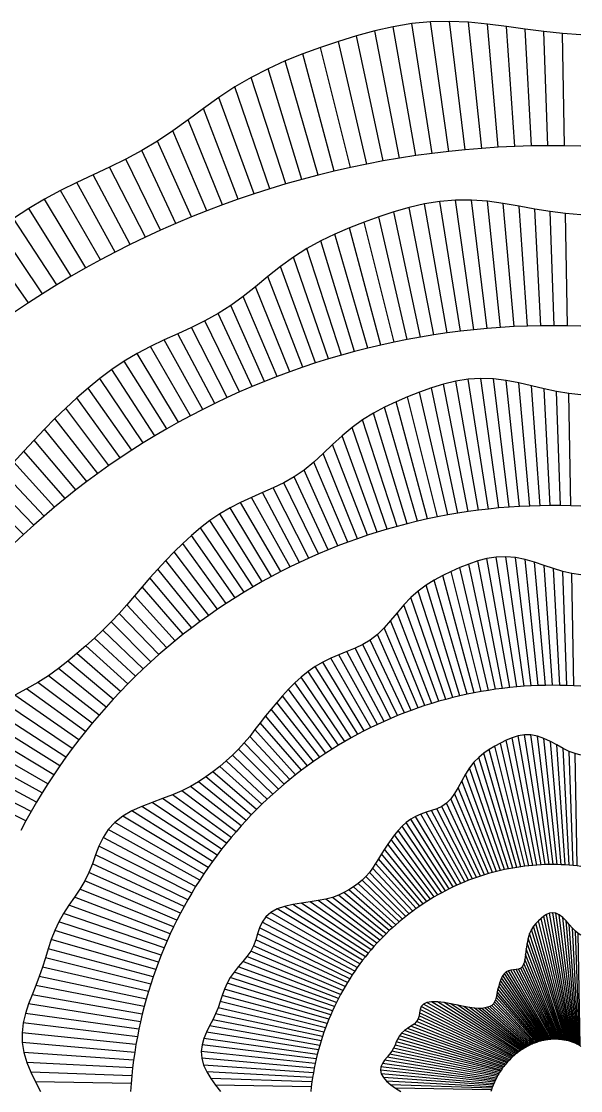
# Model space of a CAD drawing. Header units: metres. Extents: x -30.4 to 28.5, y -25.7 to 29.7.
# Drawn here: x -15.53 to -0.01, y 0.02 to 29.72 of the extents above; entities that cross this region are included whole.
import ezdxf

# ---------------------------------------------------------------- set-up
doc = ezdxf.new("R2010")
doc.units = ezdxf.units.M
for name, color, linetype in [('Fill', 3, 'Continuous'), ('Inner', 2, 'Continuous'), ('Outer', 1, 'Continuous')]:
    doc.layers.add(name, color=color, linetype=linetype)

msp = doc.modelspace()

# ---------------------------------------------------------------- linework, layer by layer
at = {"layer": 'Fill'}
for p, q in [((-3.669, 26.105), (-4.175, 29.704)), ((-3.211, 26.151), (-3.649, 29.716)), ((-5.038, 25.918), (-5.725, 29.454)), ((-4.582, 25.988), (-5.214, 29.569)), ((-4.126, 26.05), (-4.697, 29.654)), ((-2.753, 26.189), (-3.121, 29.692)), ((-2.294, 26.219), (-2.593, 29.64)), ((-1.835, 26.241), (-2.068, 29.571)), ((-1.376, 26.256), (-1.546, 29.497)), ((-0.917, 26.262), (-1.028, 29.431)), ((-5.946, 25.753), (-6.732, 29.161)), ((-5.492, 25.839), (-6.231, 29.316)), ((-0.458, 26.26), (-0.513, 29.379)), ((-6.848, 25.557), (-7.72, 28.813)), ((-6.397, 25.659), (-7.229, 28.993)), ((-7.297, 25.447), (-8.206, 28.617)), ((-7.744, 25.329), (-8.683, 28.402)), ((-8.189, 25.203), (-9.15, 28.162)), ((-8.632, 25.069), (-9.605, 27.895)), ((-9.073, 24.928), (-10.047, 27.604)), ((-9.512, 24.779), (-10.478, 27.296)), ((-9.948, 24.622), (-10.902, 26.984)), ((-10.382, 24.457), (-11.325, 26.679)), ((-10.812, 24.285), (-11.751, 26.393)), ((-11.666, 23.918), (-12.629, 25.892)), ((-11.24, 24.105), (-12.185, 26.131)), ((-12.087, 23.723), (-13.08, 25.671)), ((-12.922, 23.311), (-13.993, 25.244)), ((-12.506, 23.521), (-13.536, 25.458)), ((-13.333, 23.094), (-14.445, 25.019)), ((-13.742, 22.87), (-14.889, 24.78)), ((-3.344, 21.112), (-3.915, 24.716)), ((-2.973, 21.153), (-3.479, 24.753)), ((-2.602, 21.188), (-3.039, 24.753)), ((-2.23, 21.216), (-2.598, 24.72)), ((-1.858, 21.238), (-2.157, 24.659)), ((-14.146, 22.638), (-15.322, 24.52)), ((-4.453, 20.949), (-5.192, 24.425)), ((-4.084, 21.01), (-4.771, 24.546)), ((-3.714, 21.064), (-4.346, 24.645)), ((-1.486, 21.254), (-1.719, 24.583)), ((-1.114, 21.262), (-1.284, 24.504)), ((-0.743, 21.265), (-0.853, 24.434)), ((-0.371, 21.261), (-0.426, 24.38)), ((-14.546, 22.399), (-15.743, 24.242)), ((-5.188, 20.807), (-6.019, 24.142)), ((-4.821, 20.881), (-5.608, 24.29)), ((-14.943, 22.154), (-16.15, 23.944)), ((-5.919, 20.64), (-6.828, 23.811)), ((-5.554, 20.727), (-6.426, 23.983)), ((-15.335, 21.901), (-16.546, 23.63)), ((-6.282, 20.547), (-7.221, 23.62)), ((-7.004, 20.342), (-7.977, 23.168)), ((-6.644, 20.448), (-7.605, 23.407)), ((-7.363, 20.229), (-8.337, 22.906)), ((-7.72, 20.111), (-8.686, 22.628)), ((-8.075, 19.986), (-9.029, 22.348)), ((-8.428, 19.855), (-9.371, 22.076)), ((-8.779, 19.717), (-9.717, 21.825)), ((-9.474, 19.424), (-10.437, 21.398)), ((-9.127, 19.574), (-10.072, 21.599)), ((-9.818, 19.268), (-10.81, 21.216)), ((-10.497, 18.938), (-11.569, 20.871)), ((-10.159, 19.106), (-11.189, 21.043)), ((-11.166, 18.584), (-12.314, 20.494)), ((-10.833, 18.764), (-11.945, 20.689)), ((-11.496, 18.398), (-12.672, 20.28)), ((-11.823, 18.206), (-13.019, 20.048)), ((-12.147, 18.009), (-13.354, 19.799)), ((-3.13, 16.101), (-3.817, 19.638)), ((-2.846, 16.14), (-3.477, 19.721)), ((-2.562, 16.173), (-3.132, 19.777)), ((-2.277, 16.202), (-2.783, 19.801)), ((-1.992, 16.225), (-2.43, 19.79)), ((-1.707, 16.244), (-2.076, 19.747)), ((-1.422, 16.257), (-1.722, 19.678)), ((-12.467, 17.805), (-13.678, 19.534)), ((-3.696, 16.009), (-4.483, 19.418)), ((-3.413, 16.058), (-4.152, 19.535)), ((-1.137, 16.266), (-1.37, 19.595)), ((-0.853, 16.269), (-1.023, 19.511)), ((-0.568, 16.268), (-0.679, 19.437)), ((-0.284, 16.261), (-0.338, 19.381)), ((-12.784, 17.596), (-13.992, 19.259)), ((-4.54, 15.834), (-5.449, 19.004)), ((-4.26, 15.898), (-5.132, 19.153)), ((-3.978, 15.956), (-4.81, 19.29)), ((-13.098, 17.381), (-14.298, 18.974)), ((-4.82, 15.766), (-5.76, 18.839)), ((-13.408, 17.161), (-14.597, 18.684)), ((-5.376, 15.614), (-6.349, 18.44)), ((-5.099, 15.692), (-6.06, 18.651)), ((-13.714, 16.935), (-14.89, 18.388)), ((-5.653, 15.531), (-6.627, 18.207)), ((-14.016, 16.704), (-15.178, 18.088)), ((-5.928, 15.443), (-6.894, 17.961)), ((-14.315, 16.467), (-15.459, 17.784)), ((-6.202, 15.35), (-7.156, 17.712)), ((-14.609, 16.225), (-15.737, 17.478)), ((-6.745, 15.15), (-7.683, 17.257)), ((-6.474, 15.252), (-7.417, 17.474)), ((-14.9, 15.978), (-16.013, 17.172)), ((-7.014, 15.042), (-7.959, 17.068)), ((-15.186, 15.726), (-16.291, 16.87)), ((-7.548, 14.813), (-8.54, 16.761)), ((-7.282, 14.93), (-8.245, 16.904)), ((-15.468, 15.468), (-16.573, 16.573)), ((-8.333, 14.434), (-9.445, 16.359)), ((-8.073, 14.565), (-9.145, 16.497)), ((-7.811, 14.691), (-8.842, 16.629)), ((-8.847, 14.158), (-10.023, 16.04)), ((-8.591, 14.298), (-9.739, 16.208)), ((-9.1, 14.013), (-10.296, 15.855)), ((-9.351, 13.863), (-10.558, 15.653)), ((-9.845, 13.551), (-11.053, 15.213)), ((-9.599, 13.709), (-10.81, 15.439)), ((-10.089, 13.388), (-11.289, 14.981)), ((-1.581, 11.251), (-2.087, 14.85)), ((-10.329, 13.221), (-11.519, 14.744)), ((-2.374, 11.167), (-3.113, 14.644)), ((-2.176, 11.193), (-2.863, 14.73)), ((-1.978, 11.216), (-2.609, 14.797)), ((-1.779, 11.235), (-2.35, 14.839)), ((-1.383, 11.263), (-1.821, 14.828)), ((-1.185, 11.271), (-1.553, 14.775)), ((-0.987, 11.276), (-1.286, 14.697)), ((-0.789, 11.278), (-1.021, 14.607)), ((-10.802, 12.874), (-11.964, 14.258)), ((-10.567, 13.05), (-11.744, 14.502)), ((-2.966, 11.068), (-3.838, 14.324)), ((-2.769, 11.104), (-3.6, 14.439)), ((-2.571, 11.138), (-3.358, 14.546)), ((-0.591, 11.276), (-0.761, 14.518)), ((-0.394, 11.271), (-0.504, 14.44)), ((-0.197, 11.262), (-0.251, 14.382)), ((-11.035, 12.694), (-12.179, 14.01)), ((-3.358, 10.984), (-4.298, 14.057)), ((-3.162, 11.028), (-4.071, 14.198)), ((-11.264, 12.51), (-12.391, 13.762)), ((-3.749, 10.887), (-4.722, 13.712)), ((-3.554, 10.937), (-4.515, 13.896)), ((-11.49, 12.321), (-12.603, 13.515)), ((-3.943, 10.833), (-4.917, 13.509)), ((-11.713, 12.129), (-12.818, 13.273)), ((-4.329, 10.714), (-5.283, 13.076)), ((-4.136, 10.775), (-5.103, 13.293)), ((-12.149, 11.732), (-13.265, 12.81)), ((-11.932, 11.932), (-13.038, 13.038)), ((-4.521, 10.65), (-5.464, 12.871)), ((-12.362, 11.528), (-13.5, 12.589)), ((-4.901, 10.511), (-5.846, 12.536)), ((-4.711, 10.582), (-5.65, 12.69)), ((-12.572, 11.319), (-13.74, 12.372)), ((-5.464, 10.277), (-6.494, 12.214)), ((-5.278, 10.358), (-6.27, 12.306)), ((-5.09, 10.436), (-6.053, 12.41)), ((-12.98, 10.892), (-14.239, 11.948)), ((-12.778, 11.107), (-13.986, 12.158)), ((-6.016, 10.012), (-7.163, 11.922)), ((-5.833, 10.104), (-6.945, 12.029)), ((-5.649, 10.192), (-6.721, 12.124)), ((-13.179, 10.672), (-14.502, 11.743)), ((-6.377, 9.819), (-7.573, 11.661)), ((-6.197, 9.917), (-7.373, 11.8)), ((-13.566, 10.222), (-15.071, 11.356)), ((-13.374, 10.449), (-14.777, 11.545)), ((-6.732, 9.614), (-7.942, 11.343)), ((-6.555, 9.718), (-7.762, 11.508)), ((-13.937, 9.759), (-15.709, 11)), ((-13.753, 9.992), (-15.382, 11.176)), ((-7.08, 9.395), (-8.28, 10.988)), ((-6.906, 9.506), (-8.114, 11.168)), ((-14.117, 9.522), (-16.045, 10.823)), ((-7.251, 9.281), (-8.441, 10.804)), ((-14.464, 9.038), (-16.704, 10.438)), ((-14.292, 9.282), (-16.381, 10.638)), ((-7.588, 9.044), (-8.75, 10.427)), ((-7.421, 9.164), (-8.597, 10.617)), ((-14.631, 8.791), (-17.002, 10.216)), ((-7.754, 8.92), (-8.899, 10.237)), ((-14.795, 8.542), (-17.266, 9.969)), ((-8.08, 8.665), (-9.193, 9.858)), ((-7.918, 8.794), (-9.046, 10.046)), ((-1.222, 6.285), (-1.909, 9.821)), ((-1.109, 6.292), (-1.741, 9.873)), ((-0.997, 6.297), (-1.568, 9.9)), ((-0.885, 6.299), (-1.391, 9.898)), ((-0.774, 6.3), (-1.211, 9.865)), ((-0.662, 6.299), (-1.03, 9.802)), ((-14.954, 8.289), (-17.491, 9.696)), ((-8.397, 8.397), (-9.502, 9.502)), ((-8.239, 8.532), (-9.344, 9.676)), ((-1.559, 6.253), (-2.39, 9.587)), ((-1.447, 6.266), (-2.233, 9.674)), ((-1.334, 6.276), (-2.073, 9.753)), ((-0.551, 6.295), (-0.85, 9.716)), ((-0.44, 6.29), (-0.673, 9.62)), ((-0.329, 6.283), (-0.499, 9.525)), ((-15.108, 8.033), (-17.677, 9.399)), ((-8.552, 8.259), (-9.668, 9.337)), ((-1.896, 6.203), (-2.836, 9.276)), ((-1.784, 6.221), (-2.693, 9.392)), ((-1.672, 6.238), (-2.544, 9.494)), ((-0.219, 6.274), (-0.33, 9.444)), ((-0.109, 6.263), (-0.164, 9.382)), ((-15.258, 7.775), (-17.83, 9.085)), ((-8.856, 7.974), (-10.025, 9.026)), ((-8.705, 8.118), (-9.843, 9.179)), ((-2.121, 6.159), (-3.094, 8.985)), ((-2.009, 6.182), (-2.97, 9.141)), ((-15.404, 7.513), (-17.962, 8.761)), ((-9.15, 7.678), (-10.409, 8.734)), ((-9.004, 7.827), (-10.213, 8.878)), ((-2.344, 6.107), (-3.311, 8.625)), ((-2.233, 6.134), (-3.207, 8.81)), ((-9.573, 7.213), (-11.077, 8.347)), ((-9.434, 7.371), (-10.837, 8.467)), ((-9.293, 7.526), (-10.616, 8.597)), ((-2.456, 6.078), (-3.41, 8.44)), ((-9.971, 6.726), (-11.9, 8.027)), ((-9.841, 6.891), (-11.613, 8.132)), ((-9.708, 7.053), (-11.337, 8.237)), ((-2.678, 6.014), (-3.616, 8.122)), ((-2.567, 6.047), (-3.51, 8.269)), ((-10.224, 6.388), (-12.464, 7.788)), ((-10.099, 6.558), (-12.188, 7.915)), ((-3.225, 5.819), (-4.297, 7.751)), ((-3.117, 5.862), (-4.147, 7.799)), ((-3.008, 5.903), (-4, 7.851)), ((-2.898, 5.942), (-3.861, 7.916)), ((-2.788, 5.979), (-3.733, 8.005)), ((-10.464, 6.042), (-12.936, 7.469)), ((-10.346, 6.216), (-12.716, 7.641)), ((-3.654, 5.626), (-4.85, 7.468)), ((-3.548, 5.677), (-4.724, 7.56)), ((-3.441, 5.726), (-4.588, 7.636)), ((-3.333, 5.774), (-4.445, 7.699)), ((-10.58, 5.865), (-13.118, 7.271)), ((-3.864, 5.518), (-5.074, 7.247)), ((-3.759, 5.573), (-4.966, 7.363)), ((-10.693, 5.686), (-13.262, 7.052)), ((-4.173, 5.341), (-5.362, 6.864)), ((-4.071, 5.402), (-5.271, 6.995)), ((-3.968, 5.461), (-5.175, 7.123)), ((-10.91, 5.321), (-13.468, 6.569)), ((-10.803, 5.505), (-13.375, 6.815)), ((-4.375, 5.213), (-5.536, 6.597)), ((-4.274, 5.278), (-5.451, 6.731)), ((-11.014, 5.136), (-13.556, 6.321)), ((-4.572, 5.078), (-5.7, 6.33)), ((-4.474, 5.147), (-5.618, 6.463)), ((-11.115, 4.949), (-13.654, 6.079)), ((-4.861, 4.861), (-5.967, 5.967)), ((-4.766, 4.935), (-5.871, 6.08)), ((-4.67, 5.008), (-5.783, 6.202)), ((-11.212, 4.759), (-13.769, 5.845)), ((-5.14, 4.628), (-6.309, 5.68)), ((-5.048, 4.708), (-6.186, 5.769)), ((-4.955, 4.785), (-6.072, 5.863)), ((-11.397, 4.375), (-14.053, 5.395)), ((-11.306, 4.568), (-13.904, 5.617)), ((-5.494, 4.293), (-6.897, 5.389)), ((-5.408, 4.379), (-6.73, 5.45)), ((-5.32, 4.464), (-6.579, 5.52)), ((-5.231, 4.547), (-6.439, 5.598)), ((-11.485, 4.18), (-14.208, 5.171)), ((-6.06, 3.641), (-8.43, 5.066)), ((-5.983, 3.739), (-8.223, 5.139)), ((-5.906, 3.835), (-7.994, 5.192)), ((-5.826, 3.93), (-7.755, 5.231)), ((-5.745, 4.023), (-7.518, 5.264)), ((-5.663, 4.114), (-7.292, 5.298)), ((-5.579, 4.204), (-7.084, 5.338)), ((-11.569, 3.984), (-14.356, 4.943)), ((-6.207, 3.441), (-8.745, 4.847)), ((-6.134, 3.542), (-8.606, 4.969)), ((-0.322, 1.394), (-1.109, 4.802)), ((-0.295, 1.386), (-1.034, 4.863)), ((-0.268, 1.377), (-0.955, 4.913)), ((-0.241, 1.368), (-0.873, 4.949)), ((-0.215, 1.358), (-0.786, 4.962)), ((-0.189, 1.348), (-0.695, 4.947)), ((-0.164, 1.337), (-0.602, 4.902)), ((-0.139, 1.326), (-0.508, 4.829)), ((-11.728, 3.586), (-14.603, 4.465)), ((-11.65, 3.785), (-14.489, 4.708)), ((-6.348, 3.235), (-8.92, 4.545)), ((-6.279, 3.338), (-8.847, 4.704)), ((-0.434, 1.421), (-1.374, 4.494)), ((-0.406, 1.415), (-1.315, 4.585)), ((-0.377, 1.409), (-1.25, 4.664)), ((-0.349, 1.402), (-1.181, 4.736)), ((-0.115, 1.314), (-0.414, 4.735)), ((-0.091, 1.302), (-0.324, 4.632)), ((-0.068, 1.29), (-0.237, 4.532)), ((-11.802, 3.384), (-14.7, 4.215)), ((-6.483, 3.023), (-9.025, 4.208)), ((-6.416, 3.129), (-8.974, 4.377)), ((-0.493, 1.431), (-1.466, 4.257)), ((-0.464, 1.427), (-1.425, 4.385)), ((-0.045, 1.277), (-0.155, 4.447)), ((-0.022, 1.264), (-0.077, 4.383)), ((-11.873, 3.181), (-14.784, 3.961)), ((-6.61, 2.806), (-9.166, 3.891)), ((-6.547, 2.915), (-9.086, 4.045)), ((-0.552, 1.439), (-1.519, 3.957)), ((-0.523, 1.436), (-1.497, 4.112)), ((-11.94, 2.977), (-14.863, 3.706)), ((-6.73, 2.583), (-9.385, 3.603)), ((-6.671, 2.695), (-9.268, 3.744)), ((-0.613, 1.445), (-1.556, 3.666)), ((-0.583, 1.442), (-1.537, 3.804)), ((-12.004, 2.771), (-14.944, 3.45)), ((-6.842, 2.356), (-9.628, 3.315)), ((-6.787, 2.47), (-9.509, 3.461)), ((-0.93, 1.433), (-2.127, 3.275)), ((-0.898, 1.437), (-2.074, 3.319)), ((-0.866, 1.441), (-2.013, 3.35)), ((-0.833, 1.443), (-1.945, 3.369)), ((-0.801, 1.446), (-1.873, 3.378)), ((-0.769, 1.447), (-1.8, 3.384)), ((-0.738, 1.448), (-1.73, 3.396)), ((-0.706, 1.448), (-1.669, 3.422)), ((-0.675, 1.448), (-1.62, 3.473)), ((-0.644, 1.446), (-1.582, 3.554)), ((-12.064, 2.564), (-15.032, 3.195)), ((-6.946, 2.124), (-9.822, 3.003)), ((-6.895, 2.24), (-9.734, 3.163)), ((-1.062, 1.409), (-2.262, 3.002)), ((-1.029, 1.416), (-2.236, 3.078)), ((-0.996, 1.422), (-2.207, 3.151)), ((-0.963, 1.428), (-2.171, 3.218)), ((-12.173, 2.146), (-15.228, 2.685)), ((-12.12, 2.356), (-15.128, 2.941)), ((-6.996, 2.006), (-9.894, 2.837)), ((-1.194, 1.373), (-2.338, 2.69)), ((-1.161, 1.383), (-2.322, 2.767)), ((-1.128, 1.392), (-2.304, 2.845)), ((-1.095, 1.401), (-2.284, 2.924)), ((-12.223, 1.936), (-15.327, 2.428)), ((-7.089, 1.767), (-10.012, 2.496)), ((-7.043, 1.887), (-9.954, 2.667)), ((-1.834, 1.017), (-4.372, 2.423)), ((-1.804, 1.042), (-4.276, 2.469)), ((-1.774, 1.066), (-4.145, 2.49)), ((-1.743, 1.089), (-3.983, 2.489)), ((-1.712, 1.112), (-3.801, 2.468)), ((-1.681, 1.134), (-3.61, 2.435)), ((-1.65, 1.155), (-3.422, 2.396)), ((-1.359, 1.312), (-2.475, 2.39)), ((-1.326, 1.326), (-2.431, 2.431)), ((-1.293, 1.339), (-2.398, 2.483)), ((-1.26, 1.351), (-2.373, 2.545)), ((-1.227, 1.362), (-2.354, 2.615)), ((-12.268, 1.724), (-15.414, 2.166)), ((-7.173, 1.525), (-10.141, 2.156)), ((-7.132, 1.647), (-10.072, 2.325)), ((-1.951, 0.91), (-4.493, 2.095)), ((-1.922, 0.938), (-4.48, 2.185)), ((-1.893, 0.965), (-4.465, 2.275)), ((-1.864, 0.991), (-4.432, 2.357)), ((-1.618, 1.176), (-3.247, 2.359)), ((-1.586, 1.195), (-3.091, 2.329)), ((-1.554, 1.214), (-2.957, 2.311)), ((-1.522, 1.232), (-2.844, 2.303)), ((-1.49, 1.25), (-2.749, 2.306)), ((-1.457, 1.267), (-2.666, 2.317)), ((-1.424, 1.283), (-2.593, 2.335)), ((-1.392, 1.298), (-2.529, 2.359)), ((-12.31, 1.512), (-15.478, 1.9)), ((-7.249, 1.278), (-10.304, 1.817)), ((-7.212, 1.402), (-10.219, 1.986)), ((-2.062, 0.791), (-4.718, 1.811)), ((-2.035, 0.822), (-4.632, 1.871)), ((-2.007, 0.852), (-4.564, 1.937)), ((-1.979, 0.881), (-4.518, 2.012)), ((-12.349, 1.298), (-15.51, 1.63)), ((-7.284, 1.154), (-10.389, 1.645)), ((-2.165, 0.662), (-5.04, 1.541)), ((-2.14, 0.695), (-4.979, 1.618)), ((-2.114, 0.728), (-4.901, 1.687)), ((-2.088, 0.76), (-4.811, 1.751)), ((-12.383, 1.083), (-15.504, 1.356)), ((-7.348, 0.902), (-10.515, 1.291)), ((-7.317, 1.028), (-10.462, 1.47)), ((-2.26, 0.522), (-5.201, 1.201)), ((-2.237, 0.558), (-5.16, 1.287)), ((-2.214, 0.593), (-5.125, 1.373)), ((-2.19, 0.628), (-5.087, 1.459)), ((-12.414, 0.868), (-15.459, 1.081)), ((-7.376, 0.775), (-10.537, 1.108)), ((-7.402, 0.648), (-10.523, 0.921)), ((-2.325, 0.41), (-5.38, 0.949)), ((-2.304, 0.448), (-5.311, 1.032)), ((-2.282, 0.485), (-5.251, 1.116)), ((-12.441, 0.652), (-15.379, 0.806)), ((-7.426, 0.519), (-10.471, 0.732)), ((-2.385, 0.293), (-5.553, 0.682)), ((-2.366, 0.332), (-5.511, 0.775)), ((-2.346, 0.372), (-5.45, 0.863)), ((-12.465, 0.435), (-15.27, 0.533)), ((-7.448, 0.39), (-10.386, 0.544)), ((-7.468, 0.261), (-10.273, 0.359)), ((-2.403, 0.253), (-5.565, 0.585)), ((-2.421, 0.212), (-5.542, 0.485)), ((-2.438, 0.171), (-5.484, 0.383)), ((-12.484, 0.218), (-15.141, 0.264)), ((-7.485, 0.131), (-10.142, 0.177)), ((-2.455, 0.129), (-5.393, 0.283)), ((-2.471, 0.086), (-5.276, 0.184)), ((-2.486, 0.043), (-5.143, 0.09))]:
    msp.add_line(p, q, dxfattribs=at)
at = {"layer": 'Inner'}
for p, q in [((-3.211, 26.151), (-3.669, 26.105)), ((-2.753, 26.189), (-3.211, 26.151)), ((-2.294, 26.219), (-2.753, 26.189)), ((-1.835, 26.241), (-2.294, 26.219)), ((-1.376, 26.256), (-1.835, 26.241)), ((-0.917, 26.262), (-1.376, 26.256)), ((-0.458, 26.26), (-0.917, 26.262)), ((0, 26.25), (-0.458, 26.26)), ((-5.492, 25.839), (-5.946, 25.753)), ((-5.038, 25.918), (-5.492, 25.839)), ((-4.582, 25.988), (-5.038, 25.918)), ((-4.126, 26.05), (-4.582, 25.988)), ((-3.669, 26.105), (-4.126, 26.05)), ((-6.848, 25.557), (-7.297, 25.447)), ((-6.397, 25.659), (-6.848, 25.557)), ((-5.946, 25.753), (-6.397, 25.659)), ((-7.744, 25.329), (-8.189, 25.203)), ((-7.297, 25.447), (-7.744, 25.329)), ((-8.632, 25.069), (-9.073, 24.928)), ((-8.189, 25.203), (-8.632, 25.069)), ((-9.512, 24.779), (-9.948, 24.622)), ((-9.073, 24.928), (-9.512, 24.779)), ((-10.382, 24.457), (-10.812, 24.285)), ((-9.948, 24.622), (-10.382, 24.457)), ((-11.24, 24.105), (-11.666, 23.918)), ((-10.812, 24.285), (-11.24, 24.105)), ((-11.666, 23.918), (-12.087, 23.723)), ((-12.506, 23.521), (-12.922, 23.311)), ((-12.087, 23.723), (-12.506, 23.521)), ((-12.922, 23.311), (-13.333, 23.094)), ((-13.742, 22.87), (-14.146, 22.638)), ((-13.333, 23.094), (-13.742, 22.87)), ((-14.146, 22.638), (-14.546, 22.399)), ((-14.546, 22.399), (-14.943, 22.154)), ((-14.943, 22.154), (-15.335, 21.901)), ((-15.335, 21.901), (-15.723, 21.641)), ((-3.344, 21.112), (-3.714, 21.064)), ((-2.973, 21.153), (-3.344, 21.112)), ((-2.602, 21.188), (-2.973, 21.153)), ((-2.23, 21.216), (-2.602, 21.188)), ((-1.858, 21.238), (-2.23, 21.216)), ((-1.486, 21.254), (-1.858, 21.238)), ((-1.114, 21.262), (-1.486, 21.254)), ((-0.743, 21.265), (-1.114, 21.262)), ((-0.371, 21.261), (-0.743, 21.265)), ((0, 21.25), (-0.371, 21.261)), ((-5.188, 20.807), (-5.554, 20.727)), ((-4.821, 20.881), (-5.188, 20.807)), ((-4.453, 20.949), (-4.821, 20.881)), ((-4.084, 21.01), (-4.453, 20.949)), ((-3.714, 21.064), (-4.084, 21.01)), ((-6.282, 20.547), (-6.644, 20.448)), ((-5.919, 20.64), (-6.282, 20.547)), ((-5.554, 20.727), (-5.919, 20.64)), ((-7.363, 20.229), (-7.72, 20.111)), ((-7.004, 20.342), (-7.363, 20.229)), ((-6.644, 20.448), (-7.004, 20.342)), ((-8.075, 19.986), (-8.428, 19.855)), ((-7.72, 20.111), (-8.075, 19.986)), ((-8.779, 19.717), (-9.127, 19.574)), ((-8.428, 19.855), (-8.779, 19.717)), ((-9.474, 19.424), (-9.818, 19.268)), ((-9.127, 19.574), (-9.474, 19.424)), ((-10.159, 19.106), (-10.497, 18.938)), ((-9.818, 19.268), (-10.159, 19.106)), ((-10.833, 18.764), (-11.166, 18.584)), ((-10.497, 18.938), (-10.833, 18.764)), ((-11.166, 18.584), (-11.496, 18.398)), ((-11.823, 18.206), (-12.147, 18.009)), ((-11.496, 18.398), (-11.823, 18.206)), ((-12.147, 18.009), (-12.467, 17.805)), ((-12.784, 17.596), (-13.098, 17.381)), ((-12.467, 17.805), (-12.784, 17.596)), ((-13.098, 17.381), (-13.408, 17.161)), ((-13.714, 16.935), (-14.016, 16.704)), ((-13.408, 17.161), (-13.714, 16.935)), ((-14.016, 16.704), (-14.315, 16.467)), ((-14.315, 16.467), (-14.609, 16.225)), ((-14.609, 16.225), (-14.9, 15.978)), ((-3.413, 16.058), (-3.696, 16.009)), ((-3.13, 16.101), (-3.413, 16.058)), ((-2.846, 16.14), (-3.13, 16.101)), ((-2.562, 16.173), (-2.846, 16.14)), ((-2.277, 16.202), (-2.562, 16.173)), ((-1.992, 16.225), (-2.277, 16.202)), ((-1.707, 16.244), (-1.992, 16.225)), ((-1.422, 16.257), (-1.707, 16.244)), ((-1.137, 16.266), (-1.422, 16.257)), ((-0.853, 16.269), (-1.137, 16.266)), ((-0.568, 16.268), (-0.853, 16.269)), ((-0.284, 16.261), (-0.568, 16.268)), ((0, 16.25), (-0.284, 16.261)), ((-14.9, 15.978), (-15.186, 15.726)), ((-4.82, 15.766), (-5.099, 15.692)), ((-4.54, 15.834), (-4.82, 15.766)), ((-4.26, 15.898), (-4.54, 15.834)), ((-3.978, 15.956), (-4.26, 15.898)), ((-3.696, 16.009), (-3.978, 15.956)), ((-15.468, 15.468), (-15.746, 15.205)), ((-15.186, 15.726), (-15.468, 15.468)), ((-5.928, 15.443), (-6.202, 15.35)), ((-5.653, 15.531), (-5.928, 15.443)), ((-5.376, 15.614), (-5.653, 15.531)), ((-5.099, 15.692), (-5.376, 15.614)), ((-6.745, 15.15), (-7.014, 15.042)), ((-6.474, 15.252), (-6.745, 15.15)), ((-6.202, 15.35), (-6.474, 15.252)), ((-7.282, 14.93), (-7.548, 14.813)), ((-7.014, 15.042), (-7.282, 14.93)), ((-8.073, 14.565), (-8.333, 14.434)), ((-7.811, 14.691), (-8.073, 14.565)), ((-7.548, 14.813), (-7.811, 14.691)), ((-8.591, 14.298), (-8.847, 14.158)), ((-8.333, 14.434), (-8.591, 14.298)), ((-9.1, 14.013), (-9.351, 13.863)), ((-8.847, 14.158), (-9.1, 14.013)), ((-9.599, 13.709), (-9.845, 13.551)), ((-9.351, 13.863), (-9.599, 13.709)), ((-10.089, 13.388), (-10.329, 13.221)), ((-9.845, 13.551), (-10.089, 13.388)), ((-10.329, 13.221), (-10.567, 13.05)), ((-10.802, 12.874), (-11.035, 12.694)), ((-10.567, 13.05), (-10.802, 12.874)), ((-11.264, 12.51), (-11.49, 12.321)), ((-11.035, 12.694), (-11.264, 12.51)), ((-11.49, 12.321), (-11.713, 12.129)), ((-11.932, 11.932), (-12.149, 11.732)), ((-11.713, 12.129), (-11.932, 11.932)), ((-12.149, 11.732), (-12.362, 11.528)), ((-12.572, 11.319), (-12.778, 11.107)), ((-12.362, 11.528), (-12.572, 11.319)), ((-12.778, 11.107), (-12.98, 10.892)), ((-3.162, 11.028), (-3.358, 10.984)), ((-2.966, 11.068), (-3.162, 11.028)), ((-2.769, 11.104), (-2.966, 11.068)), ((-2.571, 11.138), (-2.769, 11.104)), ((-2.374, 11.167), (-2.571, 11.138)), ((-2.176, 11.193), (-2.374, 11.167)), ((-1.978, 11.216), (-2.176, 11.193)), ((-1.779, 11.235), (-1.978, 11.216)), ((-1.581, 11.251), (-1.779, 11.235)), ((-1.383, 11.263), (-1.581, 11.251)), ((-1.185, 11.271), (-1.383, 11.263)), ((-0.987, 11.276), (-1.185, 11.271)), ((-0.789, 11.278), (-0.987, 11.276)), ((-0.591, 11.276), (-0.789, 11.278)), ((-0.394, 11.271), (-0.591, 11.276)), ((-0.197, 11.262), (-0.394, 11.271)), ((0, 11.25), (-0.197, 11.262)), ((-12.98, 10.892), (-13.179, 10.672)), ((-4.329, 10.714), (-4.521, 10.65)), ((-4.136, 10.775), (-4.329, 10.714)), ((-3.943, 10.833), (-4.136, 10.775)), ((-3.749, 10.887), (-3.943, 10.833)), ((-3.554, 10.937), (-3.749, 10.887)), ((-3.358, 10.984), (-3.554, 10.937)), ((-13.374, 10.449), (-13.566, 10.222)), ((-13.179, 10.672), (-13.374, 10.449)), ((-5.09, 10.436), (-5.278, 10.358)), ((-4.901, 10.511), (-5.09, 10.436)), ((-4.711, 10.582), (-4.901, 10.511)), ((-4.521, 10.65), (-4.711, 10.582)), ((-13.566, 10.222), (-13.753, 9.992)), ((-5.833, 10.104), (-6.016, 10.012)), ((-5.649, 10.192), (-5.833, 10.104)), ((-5.464, 10.277), (-5.649, 10.192)), ((-5.278, 10.358), (-5.464, 10.277)), ((-13.753, 9.992), (-13.937, 9.759)), ((-6.377, 9.819), (-6.555, 9.718)), ((-6.197, 9.917), (-6.377, 9.819)), ((-6.016, 10.012), (-6.197, 9.917)), ((-14.117, 9.522), (-14.292, 9.282)), ((-13.937, 9.759), (-14.117, 9.522)), ((-6.906, 9.506), (-7.08, 9.395)), ((-6.732, 9.614), (-6.906, 9.506)), ((-6.555, 9.718), (-6.732, 9.614)), ((-14.292, 9.282), (-14.464, 9.038)), ((-7.251, 9.281), (-7.421, 9.164)), ((-7.08, 9.395), (-7.251, 9.281)), ((-14.464, 9.038), (-14.631, 8.791)), ((-7.754, 8.92), (-7.918, 8.794)), ((-7.588, 9.044), (-7.754, 8.92)), ((-7.421, 9.164), (-7.588, 9.044)), ((-14.631, 8.791), (-14.795, 8.542)), ((-8.08, 8.665), (-8.239, 8.532)), ((-7.918, 8.794), (-8.08, 8.665)), ((-14.795, 8.542), (-14.954, 8.289)), ((-8.397, 8.397), (-8.552, 8.259)), ((-8.239, 8.532), (-8.397, 8.397)), ((-15.108, 8.033), (-15.258, 7.775)), ((-14.954, 8.289), (-15.108, 8.033)), ((-8.705, 8.118), (-8.856, 7.974)), ((-8.552, 8.259), (-8.705, 8.118)), ((-15.258, 7.775), (-15.404, 7.513)), ((-9.004, 7.827), (-9.15, 7.678)), ((-8.856, 7.974), (-9.004, 7.827)), ((-15.404, 7.513), (-15.546, 7.249)), ((-9.293, 7.526), (-9.434, 7.371)), ((-9.15, 7.678), (-9.293, 7.526)), ((-9.573, 7.213), (-9.708, 7.053)), ((-9.434, 7.371), (-9.573, 7.213)), ((-9.841, 6.891), (-9.971, 6.726)), ((-9.708, 7.053), (-9.841, 6.891)), ((-10.099, 6.558), (-10.224, 6.388)), ((-9.971, 6.726), (-10.099, 6.558)), ((-10.224, 6.388), (-10.346, 6.216)), ((-1.672, 6.238), (-1.784, 6.221)), ((-1.559, 6.253), (-1.672, 6.238)), ((-1.447, 6.266), (-1.559, 6.253)), ((-1.334, 6.276), (-1.447, 6.266)), ((-1.222, 6.285), (-1.334, 6.276)), ((-1.109, 6.292), (-1.222, 6.285)), ((-0.997, 6.297), (-1.109, 6.292)), ((-0.885, 6.299), (-0.997, 6.297)), ((-0.774, 6.3), (-0.885, 6.299)), ((-0.662, 6.299), (-0.774, 6.3)), ((-0.551, 6.295), (-0.662, 6.299)), ((-0.44, 6.29), (-0.551, 6.295)), ((-0.329, 6.283), (-0.44, 6.29)), ((-0.219, 6.274), (-0.329, 6.283)), ((-0.109, 6.263), (-0.219, 6.274)), ((0, 6.25), (-0.109, 6.263)), ((-10.464, 6.042), (-10.58, 5.865)), ((-10.346, 6.216), (-10.464, 6.042)), ((-2.898, 5.942), (-3.008, 5.903)), ((-2.788, 5.979), (-2.898, 5.942)), ((-2.678, 6.014), (-2.788, 5.979)), ((-2.567, 6.047), (-2.678, 6.014)), ((-2.456, 6.078), (-2.567, 6.047)), ((-2.344, 6.107), (-2.456, 6.078)), ((-2.233, 6.134), (-2.344, 6.107)), ((-2.121, 6.159), (-2.233, 6.134)), ((-2.009, 6.182), (-2.121, 6.159)), ((-1.896, 6.203), (-2.009, 6.182)), ((-1.784, 6.221), (-1.896, 6.203)), ((-10.693, 5.686), (-10.803, 5.505)), ((-10.58, 5.865), (-10.693, 5.686)), ((-3.548, 5.677), (-3.654, 5.626)), ((-3.441, 5.726), (-3.548, 5.677)), ((-3.333, 5.774), (-3.441, 5.726)), ((-3.225, 5.819), (-3.333, 5.774)), ((-3.117, 5.862), (-3.225, 5.819)), ((-3.008, 5.903), (-3.117, 5.862)), ((-10.803, 5.505), (-10.91, 5.321)), ((-4.071, 5.402), (-4.173, 5.341)), ((-3.968, 5.461), (-4.071, 5.402)), ((-3.864, 5.518), (-3.968, 5.461)), ((-3.759, 5.573), (-3.864, 5.518)), ((-3.654, 5.626), (-3.759, 5.573)), ((-11.014, 5.136), (-11.115, 4.949)), ((-10.91, 5.321), (-11.014, 5.136)), ((-4.572, 5.078), (-4.67, 5.008)), ((-4.474, 5.147), (-4.572, 5.078)), ((-4.375, 5.213), (-4.474, 5.147)), ((-4.274, 5.278), (-4.375, 5.213)), ((-4.173, 5.341), (-4.274, 5.278)), ((-11.212, 4.759), (-11.306, 4.568)), ((-11.115, 4.949), (-11.212, 4.759)), ((-4.955, 4.785), (-5.048, 4.708)), ((-4.861, 4.861), (-4.955, 4.785)), ((-4.766, 4.935), (-4.861, 4.861)), ((-4.67, 5.008), (-4.766, 4.935)), ((-11.306, 4.568), (-11.397, 4.375)), ((-5.32, 4.464), (-5.408, 4.379)), ((-5.231, 4.547), (-5.32, 4.464)), ((-5.14, 4.628), (-5.231, 4.547)), ((-5.048, 4.708), (-5.14, 4.628)), ((-11.485, 4.18), (-11.569, 3.984)), ((-11.397, 4.375), (-11.485, 4.18)), ((-5.579, 4.204), (-5.663, 4.114)), ((-5.494, 4.293), (-5.579, 4.204)), ((-5.408, 4.379), (-5.494, 4.293)), ((-11.569, 3.984), (-11.65, 3.785)), ((-5.826, 3.93), (-5.906, 3.835)), ((-5.745, 4.023), (-5.826, 3.93)), ((-5.663, 4.114), (-5.745, 4.023)), ((-11.728, 3.586), (-11.802, 3.384)), ((-11.65, 3.785), (-11.728, 3.586)), ((-6.06, 3.641), (-6.134, 3.542)), ((-5.983, 3.739), (-6.06, 3.641)), ((-5.906, 3.835), (-5.983, 3.739)), ((-11.802, 3.384), (-11.873, 3.181)), ((-6.279, 3.338), (-6.348, 3.235)), ((-6.207, 3.441), (-6.279, 3.338)), ((-6.134, 3.542), (-6.207, 3.441)), ((-11.94, 2.977), (-12.004, 2.771)), ((-11.873, 3.181), (-11.94, 2.977)), ((-6.483, 3.023), (-6.547, 2.915)), ((-6.416, 3.129), (-6.483, 3.023)), ((-6.348, 3.235), (-6.416, 3.129)), ((-12.004, 2.771), (-12.064, 2.564)), ((-6.671, 2.695), (-6.73, 2.583)), ((-6.61, 2.806), (-6.671, 2.695)), ((-6.547, 2.915), (-6.61, 2.806)), ((-12.064, 2.564), (-12.12, 2.356)), ((-6.787, 2.47), (-6.842, 2.356)), ((-6.73, 2.583), (-6.787, 2.47)), ((-12.173, 2.146), (-12.223, 1.936)), ((-12.12, 2.356), (-12.173, 2.146)), ((-6.946, 2.124), (-6.996, 2.006)), ((-6.895, 2.24), (-6.946, 2.124)), ((-6.842, 2.356), (-6.895, 2.24)), ((-12.223, 1.936), (-12.268, 1.724)), ((-7.043, 1.887), (-7.089, 1.767)), ((-6.996, 2.006), (-7.043, 1.887)), ((-12.31, 1.512), (-12.349, 1.298)), ((-12.268, 1.724), (-12.31, 1.512)), ((-7.173, 1.525), (-7.212, 1.402)), ((-7.132, 1.647), (-7.173, 1.525)), ((-7.089, 1.767), (-7.132, 1.647)), ((-12.349, 1.298), (-12.383, 1.083)), ((-7.249, 1.278), (-7.284, 1.154)), ((-7.212, 1.402), (-7.249, 1.278)), ((-1.586, 1.195), (-1.618, 1.176)), ((-1.554, 1.214), (-1.586, 1.195)), ((-1.522, 1.232), (-1.554, 1.214)), ((-1.49, 1.25), (-1.522, 1.232)), ((-1.457, 1.267), (-1.49, 1.25)), ((-1.424, 1.283), (-1.457, 1.267)), ((-1.392, 1.298), (-1.424, 1.283)), ((-1.359, 1.312), (-1.392, 1.298)), ((-1.326, 1.326), (-1.359, 1.312)), ((-1.293, 1.339), (-1.326, 1.326)), ((-1.26, 1.351), (-1.293, 1.339)), ((-1.227, 1.362), (-1.26, 1.351)), ((-1.194, 1.373), (-1.227, 1.362)), ((-1.161, 1.383), (-1.194, 1.373)), ((-1.128, 1.392), (-1.161, 1.383)), ((-1.095, 1.401), (-1.128, 1.392)), ((-1.062, 1.409), (-1.095, 1.401)), ((-1.029, 1.416), (-1.062, 1.409)), ((-0.996, 1.422), (-1.029, 1.416)), ((-0.963, 1.428), (-0.996, 1.422)), ((-0.93, 1.433), (-0.963, 1.428)), ((-0.898, 1.437), (-0.93, 1.433)), ((-0.866, 1.441), (-0.898, 1.437)), ((-0.833, 1.443), (-0.866, 1.441)), ((-0.801, 1.446), (-0.833, 1.443)), ((-0.769, 1.447), (-0.801, 1.446)), ((-0.738, 1.448), (-0.769, 1.447)), ((-0.706, 1.448), (-0.738, 1.448)), ((-0.675, 1.448), (-0.706, 1.448)), ((-0.644, 1.446), (-0.675, 1.448)), ((-0.613, 1.445), (-0.644, 1.446)), ((-0.583, 1.442), (-0.613, 1.445)), ((-0.552, 1.439), (-0.583, 1.442)), ((-0.523, 1.436), (-0.552, 1.439)), ((-0.493, 1.431), (-0.523, 1.436)), ((-0.464, 1.427), (-0.493, 1.431)), ((-0.434, 1.421), (-0.464, 1.427)), ((-0.406, 1.415), (-0.434, 1.421)), ((-0.377, 1.409), (-0.406, 1.415)), ((-0.349, 1.402), (-0.377, 1.409)), ((-0.322, 1.394), (-0.349, 1.402)), ((-0.295, 1.386), (-0.322, 1.394)), ((-0.268, 1.377), (-0.295, 1.386)), ((-0.241, 1.368), (-0.268, 1.377)), ((-0.215, 1.358), (-0.241, 1.368)), ((-0.189, 1.348), (-0.215, 1.358)), ((-0.164, 1.337), (-0.189, 1.348)), ((-0.139, 1.326), (-0.164, 1.337)), ((-0.115, 1.314), (-0.139, 1.326)), ((-0.091, 1.302), (-0.115, 1.314)), ((-0.068, 1.29), (-0.091, 1.302)), ((-0.045, 1.277), (-0.068, 1.29)), ((-0.022, 1.264), (-0.045, 1.277)), ((0, 1.25), (-0.022, 1.264)), ((-12.383, 1.083), (-12.414, 0.868)), ((-7.348, 0.902), (-7.376, 0.775)), ((-7.317, 1.028), (-7.348, 0.902)), ((-7.284, 1.154), (-7.317, 1.028)), ((-1.951, 0.91), (-1.979, 0.881)), ((-1.922, 0.938), (-1.951, 0.91)), ((-1.893, 0.965), (-1.922, 0.938)), ((-1.864, 0.991), (-1.893, 0.965)), ((-1.834, 1.017), (-1.864, 0.991)), ((-1.804, 1.042), (-1.834, 1.017)), ((-1.774, 1.066), (-1.804, 1.042)), ((-1.743, 1.089), (-1.774, 1.066)), ((-1.712, 1.112), (-1.743, 1.089)), ((-1.681, 1.134), (-1.712, 1.112)), ((-1.65, 1.155), (-1.681, 1.134)), ((-1.618, 1.176), (-1.65, 1.155)), ((-12.441, 0.652), (-12.465, 0.435)), ((-12.414, 0.868), (-12.441, 0.652)), ((-7.402, 0.648), (-7.426, 0.519)), ((-7.376, 0.775), (-7.402, 0.648)), ((-2.19, 0.628), (-2.214, 0.593)), ((-2.165, 0.662), (-2.19, 0.628)), ((-2.14, 0.695), (-2.165, 0.662)), ((-2.114, 0.728), (-2.14, 0.695)), ((-2.088, 0.76), (-2.114, 0.728)), ((-2.062, 0.791), (-2.088, 0.76)), ((-2.035, 0.822), (-2.062, 0.791)), ((-2.007, 0.852), (-2.035, 0.822)), ((-1.979, 0.881), (-2.007, 0.852)), ((-12.465, 0.435), (-12.484, 0.218)), ((-7.448, 0.39), (-7.468, 0.261)), ((-7.426, 0.519), (-7.448, 0.39)), ((-2.366, 0.332), (-2.385, 0.293)), ((-2.346, 0.372), (-2.366, 0.332)), ((-2.325, 0.41), (-2.346, 0.372)), ((-2.304, 0.448), (-2.325, 0.41)), ((-2.282, 0.485), (-2.304, 0.448)), ((-2.26, 0.522), (-2.282, 0.485)), ((-2.237, 0.558), (-2.26, 0.522)), ((-2.214, 0.593), (-2.237, 0.558)), ((-12.484, 0.218), (-12.5, 0)), ((-7.485, 0.131), (-7.5, 0)), ((-7.468, 0.261), (-7.485, 0.131)), ((-2.486, 0.043), (-2.5, 0)), ((-2.471, 0.086), (-2.486, 0.043)), ((-2.455, 0.129), (-2.471, 0.086)), ((-2.438, 0.171), (-2.455, 0.129)), ((-2.421, 0.212), (-2.438, 0.171)), ((-2.403, 0.253), (-2.421, 0.212)), ((-2.385, 0.293), (-2.403, 0.253))]:
    msp.add_line(p, q, dxfattribs=at)
at = {"layer": 'Outer'}
for p, q in [((-4.175, 29.704), (-4.697, 29.654)), ((-3.649, 29.716), (-4.175, 29.704)), ((-3.121, 29.692), (-3.649, 29.716)), ((-5.725, 29.454), (-6.231, 29.316)), ((-5.214, 29.569), (-5.725, 29.454)), ((-4.697, 29.654), (-5.214, 29.569)), ((-2.593, 29.64), (-3.121, 29.692)), ((-2.068, 29.571), (-2.593, 29.64)), ((-1.546, 29.497), (-2.068, 29.571)), ((-1.028, 29.431), (-1.546, 29.497)), ((-0.513, 29.379), (-1.028, 29.431)), ((-6.732, 29.161), (-7.229, 28.993)), ((-6.231, 29.316), (-6.732, 29.161)), ((0, 29.342), (-0.513, 29.379)), ((-7.72, 28.813), (-8.206, 28.617)), ((-7.229, 28.993), (-7.72, 28.813)), ((-8.206, 28.617), (-8.683, 28.402)), ((-8.683, 28.402), (-9.15, 28.162)), ((-9.15, 28.162), (-9.605, 27.895)), ((-9.605, 27.895), (-10.047, 27.604)), ((-10.047, 27.604), (-10.478, 27.296)), ((-10.478, 27.296), (-10.902, 26.984)), ((-10.902, 26.984), (-11.325, 26.679)), ((-11.325, 26.679), (-11.751, 26.393)), ((-11.751, 26.393), (-12.185, 26.131)), ((-12.629, 25.892), (-13.08, 25.671)), ((-12.185, 26.131), (-12.629, 25.892)), ((-13.08, 25.671), (-13.536, 25.458)), ((-13.993, 25.244), (-14.445, 25.019)), ((-13.536, 25.458), (-13.993, 25.244)), ((-14.445, 25.019), (-14.889, 24.78)), ((-14.889, 24.78), (-15.322, 24.52)), ((-3.915, 24.716), (-4.346, 24.645)), ((-3.479, 24.753), (-3.915, 24.716)), ((-3.039, 24.753), (-3.479, 24.753)), ((-2.598, 24.72), (-3.039, 24.753)), ((-2.157, 24.659), (-2.598, 24.72)), ((-1.719, 24.583), (-2.157, 24.659)), ((-15.322, 24.52), (-15.743, 24.242)), ((-5.192, 24.425), (-5.608, 24.29)), ((-4.771, 24.546), (-5.192, 24.425)), ((-4.346, 24.645), (-4.771, 24.546)), ((-1.284, 24.504), (-1.719, 24.583)), ((-0.853, 24.434), (-1.284, 24.504)), ((-0.426, 24.38), (-0.853, 24.434)), ((0, 24.342), (-0.426, 24.38)), ((-6.019, 24.142), (-6.426, 23.983)), ((-5.608, 24.29), (-6.019, 24.142)), ((-6.828, 23.811), (-7.221, 23.62)), ((-6.426, 23.983), (-6.828, 23.811)), ((-7.221, 23.62), (-7.605, 23.407)), ((-7.977, 23.168), (-8.337, 22.906)), ((-7.605, 23.407), (-7.977, 23.168)), ((-8.337, 22.906), (-8.686, 22.628)), ((-8.686, 22.628), (-9.029, 22.348)), ((-9.029, 22.348), (-9.371, 22.076)), ((-9.371, 22.076), (-9.717, 21.825)), ((-9.717, 21.825), (-10.072, 21.599)), ((-10.437, 21.398), (-10.81, 21.216)), ((-10.072, 21.599), (-10.437, 21.398)), ((-10.81, 21.216), (-11.189, 21.043)), ((-11.569, 20.871), (-11.945, 20.689)), ((-11.189, 21.043), (-11.569, 20.871)), ((-12.314, 20.494), (-12.672, 20.28)), ((-11.945, 20.689), (-12.314, 20.494)), ((-12.672, 20.28), (-13.019, 20.048)), ((-13.019, 20.048), (-13.354, 19.799)), ((-13.354, 19.799), (-13.678, 19.534)), ((-3.817, 19.638), (-4.152, 19.535)), ((-3.477, 19.721), (-3.817, 19.638)), ((-3.132, 19.777), (-3.477, 19.721)), ((-2.783, 19.801), (-3.132, 19.777)), ((-2.43, 19.79), (-2.783, 19.801)), ((-2.076, 19.747), (-2.43, 19.79)), ((-1.722, 19.678), (-2.076, 19.747)), ((-1.37, 19.595), (-1.722, 19.678)), ((-13.678, 19.534), (-13.992, 19.259)), ((-4.483, 19.418), (-4.81, 19.29)), ((-4.152, 19.535), (-4.483, 19.418)), ((-1.023, 19.511), (-1.37, 19.595)), ((-0.679, 19.437), (-1.023, 19.511)), ((-0.338, 19.381), (-0.679, 19.437)), ((0, 19.342), (-0.338, 19.381)), ((-13.992, 19.259), (-14.298, 18.974)), ((-5.449, 19.004), (-5.76, 18.839)), ((-5.132, 19.153), (-5.449, 19.004)), ((-4.81, 19.29), (-5.132, 19.153)), ((-14.298, 18.974), (-14.597, 18.684)), ((-5.76, 18.839), (-6.06, 18.651)), ((-14.597, 18.684), (-14.89, 18.388)), ((-6.349, 18.44), (-6.627, 18.207)), ((-6.06, 18.651), (-6.349, 18.44)), ((-14.89, 18.388), (-15.178, 18.088)), ((-6.627, 18.207), (-6.894, 17.961)), ((-15.178, 18.088), (-15.459, 17.784)), ((-6.894, 17.961), (-7.156, 17.712)), ((-15.459, 17.784), (-15.737, 17.478)), ((-7.156, 17.712), (-7.417, 17.474)), ((-7.683, 17.257), (-7.959, 17.068)), ((-7.417, 17.474), (-7.683, 17.257)), ((-7.959, 17.068), (-8.245, 16.904)), ((-8.54, 16.761), (-8.842, 16.629)), ((-8.245, 16.904), (-8.54, 16.761)), ((-9.445, 16.359), (-9.739, 16.208)), ((-9.145, 16.497), (-9.445, 16.359)), ((-8.842, 16.629), (-9.145, 16.497)), ((-10.023, 16.04), (-10.296, 15.855)), ((-9.739, 16.208), (-10.023, 16.04)), ((-10.296, 15.855), (-10.558, 15.653)), ((-10.558, 15.653), (-10.81, 15.439)), ((-11.053, 15.213), (-11.289, 14.981)), ((-10.81, 15.439), (-11.053, 15.213)), ((-11.289, 14.981), (-11.519, 14.744)), ((-2.087, 14.85), (-2.35, 14.839)), ((-1.821, 14.828), (-2.087, 14.85)), ((-11.519, 14.744), (-11.744, 14.502)), ((-3.113, 14.644), (-3.358, 14.546)), ((-2.863, 14.73), (-3.113, 14.644)), ((-2.609, 14.797), (-2.863, 14.73)), ((-2.35, 14.839), (-2.609, 14.797)), ((-1.553, 14.775), (-1.821, 14.828)), ((-1.286, 14.697), (-1.553, 14.775)), ((-1.021, 14.607), (-1.286, 14.697)), ((-0.761, 14.518), (-1.021, 14.607)), ((-11.964, 14.258), (-12.179, 14.01)), ((-11.744, 14.502), (-11.964, 14.258)), ((-3.838, 14.324), (-4.071, 14.198)), ((-3.6, 14.439), (-3.838, 14.324)), ((-3.358, 14.546), (-3.6, 14.439)), ((-0.504, 14.44), (-0.761, 14.518)), ((-0.251, 14.382), (-0.504, 14.44)), ((0, 14.342), (-0.251, 14.382)), ((-12.179, 14.01), (-12.391, 13.762)), ((-4.298, 14.057), (-4.515, 13.896)), ((-4.071, 14.198), (-4.298, 14.057)), ((-12.391, 13.762), (-12.603, 13.515)), ((-4.722, 13.712), (-4.917, 13.509)), ((-4.515, 13.896), (-4.722, 13.712)), ((-12.603, 13.515), (-12.818, 13.273)), ((-4.917, 13.509), (-5.103, 13.293)), ((-12.818, 13.273), (-13.038, 13.038)), ((-5.283, 13.076), (-5.464, 12.871)), ((-5.103, 13.293), (-5.283, 13.076)), ((-13.265, 12.81), (-13.5, 12.589)), ((-13.038, 13.038), (-13.265, 12.81)), ((-5.464, 12.871), (-5.65, 12.69)), ((-13.5, 12.589), (-13.74, 12.372)), ((-5.846, 12.536), (-6.053, 12.41)), ((-5.65, 12.69), (-5.846, 12.536)), ((-13.74, 12.372), (-13.986, 12.158)), ((-6.494, 12.214), (-6.721, 12.124)), ((-6.27, 12.306), (-6.494, 12.214)), ((-6.053, 12.41), (-6.27, 12.306)), ((-14.239, 11.948), (-14.502, 11.743)), ((-13.986, 12.158), (-14.239, 11.948)), ((-7.163, 11.922), (-7.373, 11.8)), ((-6.945, 12.029), (-7.163, 11.922)), ((-6.721, 12.124), (-6.945, 12.029)), ((-14.502, 11.743), (-14.777, 11.545)), ((-7.573, 11.661), (-7.762, 11.508)), ((-7.373, 11.8), (-7.573, 11.661)), ((-15.071, 11.356), (-15.382, 11.176)), ((-14.777, 11.545), (-15.071, 11.356)), ((-7.942, 11.343), (-8.114, 11.168)), ((-7.762, 11.508), (-7.942, 11.343)), ((-15.382, 11.176), (-15.709, 11)), ((-8.28, 10.988), (-8.441, 10.804)), ((-8.114, 11.168), (-8.28, 10.988)), ((-8.441, 10.804), (-8.597, 10.617)), ((-8.75, 10.427), (-8.899, 10.237)), ((-8.597, 10.617), (-8.75, 10.427)), ((-8.899, 10.237), (-9.046, 10.046)), ((-9.193, 9.858), (-9.344, 9.676)), ((-9.046, 10.046), (-9.193, 9.858)), ((-1.909, 9.821), (-2.073, 9.753)), ((-1.741, 9.873), (-1.909, 9.821)), ((-1.568, 9.9), (-1.741, 9.873)), ((-1.391, 9.898), (-1.568, 9.9)), ((-1.211, 9.865), (-1.391, 9.898)), ((-1.03, 9.802), (-1.211, 9.865)), ((-0.85, 9.716), (-1.03, 9.802)), ((-9.502, 9.502), (-9.668, 9.337)), ((-9.344, 9.676), (-9.502, 9.502)), ((-2.39, 9.587), (-2.544, 9.494)), ((-2.233, 9.674), (-2.39, 9.587)), ((-2.073, 9.753), (-2.233, 9.674)), ((-0.673, 9.62), (-0.85, 9.716)), ((-0.499, 9.525), (-0.673, 9.62)), ((-0.33, 9.444), (-0.499, 9.525)), ((-9.668, 9.337), (-9.843, 9.179)), ((-2.836, 9.276), (-2.97, 9.141)), ((-2.693, 9.392), (-2.836, 9.276)), ((-2.544, 9.494), (-2.693, 9.392)), ((-0.164, 9.382), (-0.33, 9.444)), ((0, 9.342), (-0.164, 9.382)), ((-10.025, 9.026), (-10.213, 8.878)), ((-9.843, 9.179), (-10.025, 9.026)), ((-3.094, 8.985), (-3.207, 8.81)), ((-2.97, 9.141), (-3.094, 8.985)), ((-10.409, 8.734), (-10.616, 8.597)), ((-10.213, 8.878), (-10.409, 8.734)), ((-3.311, 8.625), (-3.41, 8.44)), ((-3.207, 8.81), (-3.311, 8.625)), ((-11.077, 8.347), (-11.337, 8.237)), ((-10.837, 8.467), (-11.077, 8.347)), ((-10.616, 8.597), (-10.837, 8.467)), ((-3.41, 8.44), (-3.51, 8.269)), ((-11.9, 8.027), (-12.188, 7.915)), ((-11.613, 8.132), (-11.9, 8.027)), ((-11.337, 8.237), (-11.613, 8.132)), ((-3.616, 8.122), (-3.733, 8.005)), ((-3.51, 8.269), (-3.616, 8.122)), ((-12.464, 7.788), (-12.716, 7.641)), ((-12.188, 7.915), (-12.464, 7.788)), ((-4.297, 7.751), (-4.445, 7.699)), ((-4.147, 7.799), (-4.297, 7.751)), ((-4, 7.851), (-4.147, 7.799)), ((-3.861, 7.916), (-4, 7.851)), ((-3.733, 8.005), (-3.861, 7.916)), ((-12.936, 7.469), (-13.118, 7.271)), ((-12.716, 7.641), (-12.936, 7.469)), ((-4.85, 7.468), (-4.966, 7.363)), ((-4.724, 7.56), (-4.85, 7.468)), ((-4.588, 7.636), (-4.724, 7.56)), ((-4.445, 7.699), (-4.588, 7.636)), ((-13.118, 7.271), (-13.262, 7.052)), ((-5.074, 7.247), (-5.175, 7.123)), ((-4.966, 7.363), (-5.074, 7.247)), ((-13.262, 7.052), (-13.375, 6.815)), ((-5.362, 6.864), (-5.451, 6.731)), ((-5.271, 6.995), (-5.362, 6.864)), ((-5.175, 7.123), (-5.271, 6.995)), ((-13.468, 6.569), (-13.556, 6.321)), ((-13.375, 6.815), (-13.468, 6.569)), ((-5.536, 6.597), (-5.618, 6.463)), ((-5.451, 6.731), (-5.536, 6.597)), ((-13.556, 6.321), (-13.654, 6.079)), ((-5.7, 6.33), (-5.783, 6.202)), ((-5.618, 6.463), (-5.7, 6.33)), ((-13.654, 6.079), (-13.769, 5.845)), ((-5.967, 5.967), (-6.072, 5.863)), ((-5.871, 6.08), (-5.967, 5.967)), ((-5.783, 6.202), (-5.871, 6.08)), ((-13.769, 5.845), (-13.904, 5.617)), ((-6.309, 5.68), (-6.439, 5.598)), ((-6.186, 5.769), (-6.309, 5.68)), ((-6.072, 5.863), (-6.186, 5.769)), ((-14.053, 5.395), (-14.208, 5.171)), ((-13.904, 5.617), (-14.053, 5.395)), ((-6.897, 5.389), (-7.084, 5.338)), ((-6.73, 5.45), (-6.897, 5.389)), ((-6.579, 5.52), (-6.73, 5.45)), ((-6.439, 5.598), (-6.579, 5.52)), ((-14.208, 5.171), (-14.356, 4.943)), ((-8.43, 5.066), (-8.606, 4.969)), ((-8.223, 5.139), (-8.43, 5.066)), ((-7.994, 5.192), (-8.223, 5.139)), ((-7.755, 5.231), (-7.994, 5.192)), ((-7.518, 5.264), (-7.755, 5.231)), ((-7.292, 5.298), (-7.518, 5.264)), ((-7.084, 5.338), (-7.292, 5.298)), ((-14.356, 4.943), (-14.489, 4.708)), ((-8.745, 4.847), (-8.847, 4.704)), ((-8.606, 4.969), (-8.745, 4.847)), ((-1.109, 4.802), (-1.181, 4.736)), ((-1.034, 4.863), (-1.109, 4.802)), ((-0.955, 4.913), (-1.034, 4.863)), ((-0.873, 4.949), (-0.955, 4.913)), ((-0.786, 4.962), (-0.873, 4.949)), ((-0.695, 4.947), (-0.786, 4.962)), ((-0.602, 4.902), (-0.695, 4.947)), ((-0.508, 4.829), (-0.602, 4.902)), ((-0.414, 4.735), (-0.508, 4.829)), ((-14.603, 4.465), (-14.7, 4.215)), ((-14.489, 4.708), (-14.603, 4.465)), ((-8.92, 4.545), (-8.974, 4.377)), ((-8.847, 4.704), (-8.92, 4.545)), ((-1.374, 4.494), (-1.425, 4.385)), ((-1.315, 4.585), (-1.374, 4.494)), ((-1.25, 4.664), (-1.315, 4.585)), ((-1.181, 4.736), (-1.25, 4.664)), ((-0.324, 4.632), (-0.414, 4.735)), ((-0.237, 4.532), (-0.324, 4.632)), ((-0.155, 4.447), (-0.237, 4.532)), ((-14.7, 4.215), (-14.784, 3.961)), ((-9.025, 4.208), (-9.086, 4.045)), ((-8.974, 4.377), (-9.025, 4.208)), ((-1.466, 4.257), (-1.497, 4.112)), ((-1.425, 4.385), (-1.466, 4.257)), ((-0.077, 4.383), (-0.155, 4.447)), ((0, 4.342), (-0.077, 4.383)), ((-14.784, 3.961), (-14.863, 3.706)), ((-9.166, 3.891), (-9.268, 3.744)), ((-9.086, 4.045), (-9.166, 3.891)), ((-1.519, 3.957), (-1.537, 3.804)), ((-1.497, 4.112), (-1.519, 3.957)), ((-14.863, 3.706), (-14.944, 3.45)), ((-9.385, 3.603), (-9.509, 3.461)), ((-9.268, 3.744), (-9.385, 3.603)), ((-1.556, 3.666), (-1.582, 3.554)), ((-1.537, 3.804), (-1.556, 3.666)), ((-14.944, 3.45), (-15.032, 3.195)), ((-9.628, 3.315), (-9.734, 3.163)), ((-9.509, 3.461), (-9.628, 3.315)), ((-2.127, 3.275), (-2.171, 3.218)), ((-2.074, 3.319), (-2.127, 3.275)), ((-2.013, 3.35), (-2.074, 3.319)), ((-1.945, 3.369), (-2.013, 3.35)), ((-1.873, 3.378), (-1.945, 3.369)), ((-1.8, 3.384), (-1.873, 3.378)), ((-1.73, 3.396), (-1.8, 3.384)), ((-1.669, 3.422), (-1.73, 3.396)), ((-1.62, 3.473), (-1.669, 3.422)), ((-1.582, 3.554), (-1.62, 3.473)), ((-15.032, 3.195), (-15.128, 2.941)), ((-9.822, 3.003), (-9.894, 2.837)), ((-9.734, 3.163), (-9.822, 3.003)), ((-2.262, 3.002), (-2.284, 2.924)), ((-2.236, 3.078), (-2.262, 3.002)), ((-2.207, 3.151), (-2.236, 3.078)), ((-2.171, 3.218), (-2.207, 3.151)), ((-15.228, 2.685), (-15.327, 2.428)), ((-15.128, 2.941), (-15.228, 2.685)), ((-9.894, 2.837), (-9.954, 2.667)), ((-2.338, 2.69), (-2.354, 2.615)), ((-2.322, 2.767), (-2.338, 2.69)), ((-2.304, 2.845), (-2.322, 2.767)), ((-2.284, 2.924), (-2.304, 2.845)), ((-15.327, 2.428), (-15.414, 2.166)), ((-10.012, 2.496), (-10.072, 2.325)), ((-9.954, 2.667), (-10.012, 2.496)), ((-4.372, 2.423), (-4.432, 2.357)), ((-4.276, 2.469), (-4.372, 2.423)), ((-4.145, 2.49), (-4.276, 2.469)), ((-3.983, 2.489), (-4.145, 2.49)), ((-3.801, 2.468), (-3.983, 2.489)), ((-3.61, 2.435), (-3.801, 2.468)), ((-3.422, 2.396), (-3.61, 2.435)), ((-3.247, 2.359), (-3.422, 2.396)), ((-2.475, 2.39), (-2.529, 2.359)), ((-2.431, 2.431), (-2.475, 2.39)), ((-2.398, 2.483), (-2.431, 2.431)), ((-2.373, 2.545), (-2.398, 2.483)), ((-2.354, 2.615), (-2.373, 2.545)), ((-15.414, 2.166), (-15.478, 1.9)), ((-10.141, 2.156), (-10.219, 1.986)), ((-10.072, 2.325), (-10.141, 2.156)), ((-4.493, 2.095), (-4.518, 2.012)), ((-4.48, 2.185), (-4.493, 2.095)), ((-4.465, 2.275), (-4.48, 2.185)), ((-4.432, 2.357), (-4.465, 2.275)), ((-3.091, 2.329), (-3.247, 2.359)), ((-2.957, 2.311), (-3.091, 2.329)), ((-2.844, 2.303), (-2.957, 2.311)), ((-2.749, 2.306), (-2.844, 2.303)), ((-2.666, 2.317), (-2.749, 2.306)), ((-2.593, 2.335), (-2.666, 2.317)), ((-2.529, 2.359), (-2.593, 2.335)), ((-15.478, 1.9), (-15.51, 1.63)), ((-10.304, 1.817), (-10.389, 1.645)), ((-10.219, 1.986), (-10.304, 1.817)), ((-4.718, 1.811), (-4.811, 1.751)), ((-4.632, 1.871), (-4.718, 1.811)), ((-4.564, 1.937), (-4.632, 1.871)), ((-4.518, 2.012), (-4.564, 1.937)), ((-15.51, 1.63), (-15.504, 1.356)), ((-10.389, 1.645), (-10.462, 1.47)), ((-5.04, 1.541), (-5.087, 1.459)), ((-4.979, 1.618), (-5.04, 1.541)), ((-4.901, 1.687), (-4.979, 1.618)), ((-4.811, 1.751), (-4.901, 1.687)), ((-15.504, 1.356), (-15.459, 1.081)), ((-10.515, 1.291), (-10.537, 1.108)), ((-10.462, 1.47), (-10.515, 1.291)), ((-5.201, 1.201), (-5.251, 1.116)), ((-5.16, 1.287), (-5.201, 1.201)), ((-5.125, 1.373), (-5.16, 1.287)), ((-5.087, 1.459), (-5.125, 1.373)), ((-15.459, 1.081), (-15.379, 0.806)), ((-10.537, 1.108), (-10.523, 0.921)), ((-10.523, 0.921), (-10.471, 0.732)), ((-5.38, 0.949), (-5.45, 0.863)), ((-5.311, 1.032), (-5.38, 0.949)), ((-5.251, 1.116), (-5.311, 1.032)), ((-15.379, 0.806), (-15.27, 0.533)), ((-10.471, 0.732), (-10.386, 0.544)), ((-5.553, 0.682), (-5.565, 0.585)), ((-5.511, 0.775), (-5.553, 0.682)), ((-5.45, 0.863), (-5.511, 0.775)), ((-15.27, 0.533), (-15.141, 0.264)), ((-10.386, 0.544), (-10.273, 0.359)), ((-10.273, 0.359), (-10.142, 0.177)), ((-5.565, 0.585), (-5.542, 0.485)), ((-5.542, 0.485), (-5.484, 0.383)), ((-5.484, 0.383), (-5.393, 0.283)), ((-15.141, 0.264), (-15, 0)), ((-10.142, 0.177), (-10, 0)), ((-5.393, 0.283), (-5.276, 0.184)), ((-5.276, 0.184), (-5.143, 0.09)), ((-5.143, 0.09), (-5, 0))]:
    msp.add_line(p, q, dxfattribs=at)

doc.saveas('drawing.dxf')
